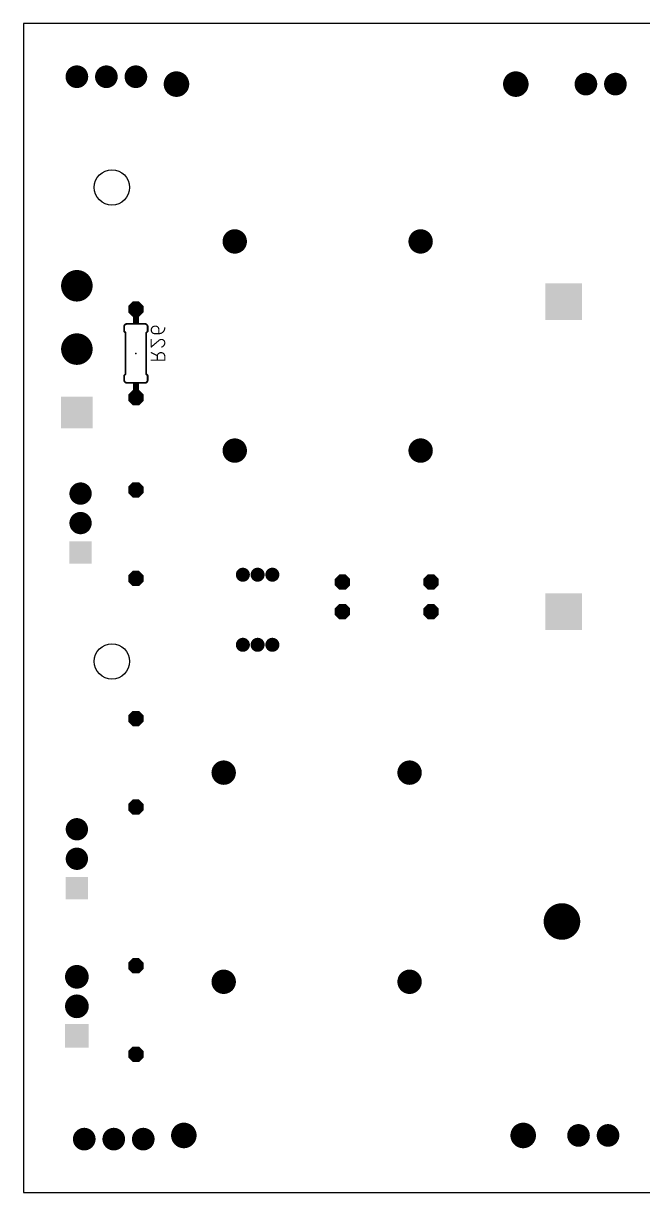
# Model space of a CAD drawing. Extents: x -2 to 136, y 0 to 100.
# Drawn here: x -2.1 to 51.2, y -0.2 to 100.5 of the extents above; entities that cross this region are included whole.
import ezdxf

# ---------------------------------------------------------------- set-up
doc = ezdxf.new("R2010")
doc.units = 0
for name, color, linetype in [('17', 110, 'CONTINUOUS'), ('20', 31, 'CONTINUOUS'), ('22', 253, 'CONTINUOUS'), ('24', 53, 'CONTINUOUS'), ('26', 253, 'CONTINUOUS'), ('52', 253, 'CONTINUOUS')]:
    doc.layers.add(name, color=color, linetype=linetype)

# ---------------------------------------------------------------- blocks, each defined once
blk = doc.blocks.new('SQUAREP')
blk.add_solid([(-0.5, -0.5), (0.5, -0.5), (-0.5, 0.5), (0.5, 0.5)])
blk = doc.blocks.new('ROUNDP')
at = {"const_width": 0.5}
blk.add_lwpolyline([(0, -0.25, 1), (0, 0.25, 1), (0, -0.25)], format="xyb", dxfattribs=at)
blk = doc.blocks.new('RECT')
blk.add_solid([(-0.5, -0.5), (0.5, -0.5), (-0.5, 0.5), (0.5, 0.5)])
blk = doc.blocks.new('OCTAGONP')
at = {"const_width": 0.5}
blk.add_lwpolyline([(-0.25, -0.1036), (-0.25, 0.1036), (-0.1036, 0.25), (0.1036, 0.25), (0.25, 0.1036), (0.25, -0.1036), (0.1036, -0.25), (-0.1036, -0.25), (-0.25, -0.1036), (-0.25, 0.1036)], dxfattribs=at)

msp = doc.modelspace()

# ---------------------------------------------------------------- linework, layer by layer
at = {"layer": '20'}
for p, q in [((135.87, 100.4763), (-2.0638, 100.4763)), ((-2.0638, 100.4763), (-2.0638, -0.1588)), ((-2.0638, -0.1588), (135.87, -0.1588))]:
    msp.add_line(p, q, dxfattribs=at)
for centre in [(5.5563, 86.36), (5.5563, 45.5613)]:
    msp.add_circle(centre, 1.524, dxfattribs=at)
at = {"layer": '22'}
for points, const_width in [([(6.858, 74.6125, 0.4142), (6.604, 74.3585)], 0.1524), ([(6.858, 74.6506, 1), (6.858, 74.5744)], 0.0762), ([(6.858, 74.5744, 1), (6.858, 74.6506)], 0.0762), ([(8.636, 74.3585, 0.4142), (8.382, 74.6125)], 0.1524), ([(8.382, 74.6506, 1), (8.382, 74.5744)], 0.0762), ([(8.382, 74.5744, 1), (8.382, 74.6506)], 0.0762), ([(6.6421, 74.3585, 1), (6.5659, 74.3585)], 0.0762), ([(6.5659, 74.3585, 1), (6.6421, 74.3585)], 0.0762), ([(6.5659, 73.9775, 1), (6.6421, 73.9775)], 0.0762), ([(6.6309, 74.0044, 1), (6.5771, 73.9506)], 0.0762), ([(6.7691, 73.8505, 1), (6.6929, 73.8505)], 0.0762), ([(6.7041, 73.8236, 1), (6.7579, 73.8774)], 0.0762), ([(8.5471, 73.8505, 1), (8.4709, 73.8505)], 0.0762), ([(8.4821, 73.8774, 1), (8.5359, 73.8236)], 0.0762), ([(8.6741, 74.3585, 1), (8.5979, 74.3585)], 0.0762), ([(8.5979, 74.3585, 1), (8.6741, 74.3585)], 0.0762), ([(8.5979, 73.9775, 1), (8.6741, 73.9775)], 0.0762), ([(8.6629, 73.9506, 1), (8.6091, 74.0044)], 0.0762), ([(6.6421, 70.1675, 1), (6.5659, 70.1675)], 0.0762), ([(6.604, 69.7865, 0.4142), (6.858, 69.5325)], 0.1524), ([(6.6421, 69.7865, 1), (6.5659, 69.7865)], 0.0762), ([(6.5659, 69.7865, 1), (6.6421, 69.7865)], 0.0762), ([(6.5771, 70.1944, 1), (6.6309, 70.1406)], 0.0762), ([(6.6929, 70.2945, 1), (6.7691, 70.2945)], 0.0762), ([(6.7579, 70.2676, 1), (6.7041, 70.3214)], 0.0762), ([(6.858, 69.5706, 1), (6.858, 69.4944)], 0.0762), ([(6.858, 69.4944, 1), (6.858, 69.5706)], 0.0762), ([(8.382, 69.5325, 0.4142), (8.636, 69.7865)], 0.1524), ([(8.382, 69.5706, 1), (8.382, 69.4944)], 0.0762), ([(8.382, 69.4944, 1), (8.382, 69.5706)], 0.0762), ([(8.4709, 70.2945, 1), (8.5471, 70.2945)], 0.0762), ([(8.5359, 70.3214, 1), (8.4821, 70.2676)], 0.0762), ([(8.6741, 70.1675, 1), (8.5979, 70.1675)], 0.0762), ([(8.6741, 69.7865, 1), (8.5979, 69.7865)], 0.0762), ([(8.5979, 69.7865, 1), (8.6741, 69.7865)], 0.0762), ([(8.6091, 70.1406, 1), (8.6629, 70.1944)], 0.0762)]:
    msp.add_lwpolyline(points, format="xyb", dxfattribs=dict(at, const_width=const_width))
at = {"layer": '22', "const_width": 0.1524}
for points in [[(6.858, 74.6125), (8.382, 74.6125)], [(6.604, 74.3585), (6.604, 73.9775)], [(6.731, 73.8505), (6.604, 73.9775)], [(6.731, 73.8505), (6.731, 70.2945)], [(8.509, 73.8505), (8.636, 73.9775)], [(8.509, 73.8505), (8.509, 70.2945)], [(8.636, 74.3585), (8.636, 73.9775)], [(6.731, 70.2945), (6.604, 70.1675)], [(6.604, 69.7865), (6.604, 70.1675)], [(6.858, 69.5325), (8.382, 69.5325)], [(8.509, 70.2945), (8.636, 70.1675)], [(8.636, 69.7865), (8.636, 70.1675)]]:
    msp.add_lwpolyline(points, dxfattribs=at)
at = {"layer": '24'}
msp.add_point((7.62, 72.0725), dxfattribs=at)
at = {"layer": '26'}
for points, const_width in [([(9.2654, 74.416, 1), (9.2654, 73.7669)], 0.1016), ([(9.2654, 74.4414, 1), (9.2654, 74.3906)], 0.0508), ([(9.2654, 73.7923, 1), (9.2654, 73.7415)], 0.0508), ([(9.2654, 74.3906, 1), (9.2654, 74.4414)], 0.0508), ([(9.2654, 73.7415, 1), (9.2654, 73.7923)], 0.0508), ([(9.5899, 74.1564, 0.4142), (9.3303, 74.416)], 0.1016), ([(9.3303, 74.4414, 1), (9.3303, 74.3906)], 0.0508), ([(9.3303, 74.3906, 1), (9.3303, 74.4414)], 0.0508), ([(9.5899, 73.7669, 0.4142), (10.1092, 74.2862)], 0.1016), ([(9.6153, 74.1564, 1), (9.5645, 74.1564)], 0.0508), ([(9.5645, 74.1564, 1), (9.6153, 74.1564)], 0.0508), ([(9.5899, 73.7923, 1), (9.5899, 73.7415)], 0.0508), ([(9.5645, 73.7669, 1), (9.6153, 73.7669)], 0.0508), ([(9.5899, 73.7415, 1), (9.5899, 73.7923)], 0.0508), ([(10.1346, 74.2862, 1), (10.0838, 74.2862)], 0.0508), ([(8.9662, 73.273, 1), (8.9154, 73.273)], 0.0508), ([(8.9243, 72.6433, 1), (8.9573, 72.6046)], 0.0508), ([(8.9154, 72.6239, 1), (8.9662, 72.6239)], 0.0508), ([(9.8171, 73.273, 0.2053), (9.5899, 73.1757)], 0.1016), ([(9.5715, 73.1932, 1), (9.6083, 73.1582)], 0.0508), ([(9.6064, 73.1563, 1), (9.5735, 73.195)], 0.0508), ([(10.1092, 72.9809, 0.4142), (9.8171, 73.273)], 0.1016), ([(9.8171, 73.2984, 1), (9.8171, 73.2476)], 0.0508), ([(9.8171, 73.2476, 1), (9.8171, 73.2984)], 0.0508), ([(9.8496, 72.6239, 0.3252), (10.1092, 72.9809)], 0.1016), ([(9.8417, 72.6481, 1), (9.8574, 72.5998)], 0.0508), ([(10.1346, 72.9809, 1), (10.0838, 72.9809)], 0.0508), ([(10.0838, 72.9809, 1), (10.1346, 72.9809)], 0.0508), ([(8.9522, 72.1601, 1), (8.9294, 72.1147)], 0.0508), ([(8.9408, 71.5137, 1), (8.9408, 71.4629)], 0.0508), ([(10.1092, 71.8129, 1), (9.4601, 71.8129)], 0.1016), ([(9.4855, 71.8129, 1), (9.4347, 71.8129)], 0.0508), ([(9.4347, 71.8129, 1), (9.4855, 71.8129)], 0.0508), ([(9.4347, 71.4883, 1), (9.4855, 71.4883)], 0.0508), ([(9.4487, 71.855, 1), (9.4714, 71.9005)], 0.0508), ([(10.1346, 71.8129, 1), (10.0838, 71.8129)], 0.0508), ([(10.0838, 71.8129, 1), (10.1346, 71.8129)], 0.0508), ([(10.0838, 71.4883, 1), (10.1346, 71.4883)], 0.0508), ([(10.1092, 71.4629, 1), (10.1092, 71.5137)], 0.0508)]:
    msp.add_lwpolyline(points, format="xyb", dxfattribs=dict(at, const_width=const_width))
at = {"layer": '26', "const_width": 0.1016}
for points in [[(9.3303, 74.416), (9.2654, 74.416)], [(9.2654, 73.7669), (9.5899, 73.7669)], [(9.5899, 73.7669), (9.5899, 74.1564)], [(8.9408, 72.6239), (8.9408, 73.273)], [(9.5899, 73.1757), (8.9408, 72.6239)], [(8.9408, 72.1374), (9.4601, 71.8778)], [(8.9408, 71.4883), (10.1092, 71.4883)], [(9.4601, 71.8129), (9.4601, 71.4883)], [(10.1092, 71.4883), (10.1092, 71.8129)]]:
    msp.add_lwpolyline(points, dxfattribs=at)
at = {"layer": '52', "const_width": 0.508}
for points in [[(7.62, 75.8825), (7.62, 74.9935)], [(7.62, 68.2625), (7.62, 69.1515)]]:
    msp.add_lwpolyline(points, dxfattribs=at)
at = {"layer": '52', "const_width": 0.254}
for points in [[(7.747, 75.8825, 1), (7.493, 75.8825)], [(7.493, 74.9935, 1), (7.747, 74.9935)], [(7.747, 69.1515, 1), (7.493, 69.1515)], [(7.493, 68.2625, 1), (7.747, 68.2625)]]:
    msp.add_lwpolyline(points, format="xyb", dxfattribs=at)

# ---------------------------------------------------------------- block references
at = {"layer": '17'}
for name, p, xscale, yscale, rotation in [('ROUNDP', (2.54, 95.885), 1.95, 1.95, 180), ('ROUNDP', (2.54, 95.885), 1.95, 1.95, 180), ('ROUNDP', (5.08, 95.885), 1.95, 1.95, 180), ('ROUNDP', (5.08, 95.885), 1.95, 1.95, 180), ('ROUNDP', (7.62, 95.885), 1.95, 1.95, 180), ('ROUNDP', (7.62, 95.885), 1.95, 1.95, 180), ('ROUNDP', (40.3225, 95.25), 2.2, 2.2, 90), ('ROUNDP', (40.3225, 95.25), 2.2, 2.2, 90), ('ROUNDP', (46.355, 95.25), 1.95, 1.95, 180), ('ROUNDP', (46.355, 95.25), 1.95, 1.95, 180), ('ROUNDP', (48.895, 95.25), 1.95, 1.95, 180), ('ROUNDP', (48.895, 95.25), 1.95, 1.95, 180), ('ROUNDP', (16.13, 81.7075), 2.1, 2.1, 90), ('ROUNDP', (16.13, 81.7075), 2.1, 2.1, 90), ('ROUNDP', (32.13, 81.7075), 2.1, 2.1, 90), ('ROUNDP', (32.13, 81.7075), 2.1, 2.1, 90), ('ROUNDP', (2.54, 77.8925), 2.715, 2.715, 90), ('ROUNDP', (2.54, 77.8925), 2.715, 2.715, 90), ('OCTAGONP', (7.62, 75.8825), 1.3208, 1.3208, 90), ('OCTAGONP', (7.62, 75.8825), 1.3208, 1.3208, 90), ('ROUNDP', (2.54, 72.4425), 2.715, 2.715, 90), ('ROUNDP', (2.54, 72.4425), 2.715, 2.715, 90), ('OCTAGONP', (7.62, 68.2625), 1.3208, 1.3208, 90), ('OCTAGONP', (7.62, 68.2625), 1.3208, 1.3208, 90), ('SQUAREP', (2.54, 66.9925), 2.715, 2.715, 90), ('SQUAREP', (2.54, 66.9925), 2.715, 2.715, 90), ('ROUNDP', (16.13, 63.7075), 2.1, 2.1, 90), ('ROUNDP', (16.13, 63.7075), 2.1, 2.1, 90), ('ROUNDP', (32.13, 63.7075), 2.1, 2.1, 90), ('ROUNDP', (32.13, 63.7075), 2.1, 2.1, 90), ('ROUNDP', (2.8575, 60.0075), 1.92, 1.92, 90), ('ROUNDP', (2.8575, 60.0075), 1.92, 1.92, 90), ('OCTAGONP', (7.62, 60.325), 1.3208, 1.3208, 90), ('OCTAGONP', (7.62, 60.325), 1.3208, 1.3208, 90), ('ROUNDP', (2.8575, 57.4675), 1.92, 1.92, 90), ('ROUNDP', (2.8575, 57.4675), 1.92, 1.92, 90), ('SQUAREP', (2.8575, 54.9275), 1.92, 1.92, 90), ('SQUAREP', (2.8575, 54.9275), 1.92, 1.92, 90), ('OCTAGONP', (7.62, 52.705), 1.3208, 1.3208, 90), ('OCTAGONP', (7.62, 52.705), 1.3208, 1.3208, 90), ('OCTAGONP', (7.62, 40.64), 1.3208, 1.3208, 270), ('OCTAGONP', (7.62, 40.64), 1.3208, 1.3208, 270), ('ROUNDP', (15.1775, 35.9875), 2.1, 2.1, 270), ('ROUNDP', (15.1775, 35.9875), 2.1, 2.1, 270), ('ROUNDP', (31.1775, 35.9875), 2.1, 2.1, 270), ('ROUNDP', (31.1775, 35.9875), 2.1, 2.1, 270), ('OCTAGONP', (7.62, 33.02), 1.3208, 1.3208, 270), ('OCTAGONP', (7.62, 33.02), 1.3208, 1.3208, 270), ('ROUNDP', (2.54, 31.115), 1.92, 1.92, 90), ('ROUNDP', (2.54, 31.115), 1.92, 1.92, 90), ('ROUNDP', (2.54, 28.575), 1.92, 1.92, 90), ('ROUNDP', (2.54, 28.575), 1.92, 1.92, 90), ('SQUAREP', (2.54, 26.035), 1.92, 1.92, 90), ('SQUAREP', (2.54, 26.035), 1.92, 1.92, 90), ('ROUNDP', (44.2925, 23.1775), 3.15, 3.15, 180), ('ROUNDP', (44.2925, 23.1775), 3.15, 3.15, 180), ('ROUNDP', (2.54, 18.415), 2.04, 2.04, 90), ('ROUNDP', (2.54, 18.415), 2.04, 2.04, 90), ('OCTAGONP', (7.62, 19.3675), 1.3208, 1.3208, 270), ('OCTAGONP', (7.62, 19.3675), 1.3208, 1.3208, 270), ('ROUNDP', (15.1775, 17.9875), 2.1, 2.1, 270), ('ROUNDP', (15.1775, 17.9875), 2.1, 2.1, 270), ('ROUNDP', (31.1775, 17.9875), 2.1, 2.1, 270), ('ROUNDP', (31.1775, 17.9875), 2.1, 2.1, 270), ('ROUNDP', (2.54, 15.875), 2.04, 2.04, 90), ('ROUNDP', (2.54, 15.875), 2.04, 2.04, 90), ('SQUAREP', (2.54, 13.335), 2.04, 2.04, 90), ('SQUAREP', (2.54, 13.335), 2.04, 2.04, 90), ('OCTAGONP', (7.62, 11.7475), 1.3208, 1.3208, 270), ('OCTAGONP', (7.62, 11.7475), 1.3208, 1.3208, 270), ('ROUNDP', (3.175, 4.445), 1.95, 1.95, 180), ('ROUNDP', (3.175, 4.445), 1.95, 1.95, 180), ('ROUNDP', (5.715, 4.445), 1.95, 1.95, 180), ('ROUNDP', (5.715, 4.445), 1.95, 1.95, 180), ('ROUNDP', (8.255, 4.445), 1.95, 1.95, 180), ('ROUNDP', (8.255, 4.445), 1.95, 1.95, 180), ('ROUNDP', (40.9575, 4.7625), 2.2, 2.2, 90), ('ROUNDP', (40.9575, 4.7625), 2.2, 2.2, 90), ('ROUNDP', (45.72, 4.7625), 1.95, 1.95, 180), ('ROUNDP', (45.72, 4.7625), 1.95, 1.95, 180), ('ROUNDP', (48.26, 4.7625), 1.95, 1.95, 180), ('ROUNDP', (48.26, 4.7625), 1.95, 1.95, 180)]:
    msp.add_blockref(name, p, dxfattribs=dict(at, xscale=xscale, yscale=yscale, rotation=rotation))
for name, p, xscale, yscale in [('ROUNDP', (11.1125, 95.25), 2.2, 2.2), ('ROUNDP', (11.1125, 95.25), 2.2, 2.2), ('SQUAREP', (44.45, 76.5175), 3.15, 3.15), ('SQUAREP', (44.45, 76.5175), 3.15, 3.15), ('ROUNDP', (16.8275, 53.0225), 1.208, 1.208), ('ROUNDP', (16.8275, 53.0225), 1.208, 1.208), ('ROUNDP', (18.0975, 53.0225), 1.208, 1.208), ('ROUNDP', (18.0975, 53.0225), 1.208, 1.208), ('ROUNDP', (19.3675, 53.0225), 1.208, 1.208), ('ROUNDP', (19.3675, 53.0225), 1.208, 1.208), ('OCTAGONP', (25.4, 52.3875), 1.3208, 1.3208), ('OCTAGONP', (25.4, 52.3875), 1.3208, 1.3208), ('OCTAGONP', (33.02, 52.3875), 1.3208, 1.3208), ('OCTAGONP', (33.02, 52.3875), 1.3208, 1.3208), ('SQUAREP', (44.45, 49.8475), 3.15, 3.15), ('SQUAREP', (44.45, 49.8475), 3.15, 3.15), ('OCTAGONP', (25.4, 49.8475), 1.3208, 1.3208), ('OCTAGONP', (25.4, 49.8475), 1.3208, 1.3208), ('OCTAGONP', (33.02, 49.8475), 1.3208, 1.3208), ('OCTAGONP', (33.02, 49.8475), 1.3208, 1.3208), ('ROUNDP', (16.8275, 46.99), 1.208, 1.208), ('ROUNDP', (16.8275, 46.99), 1.208, 1.208), ('ROUNDP', (18.0975, 46.99), 1.208, 1.208), ('ROUNDP', (18.0975, 46.99), 1.208, 1.208), ('ROUNDP', (19.3675, 46.99), 1.208, 1.208), ('ROUNDP', (19.3675, 46.99), 1.208, 1.208), ('ROUNDP', (11.7475, 4.7625), 2.2, 2.2), ('ROUNDP', (11.7475, 4.7625), 2.2, 2.2)]:
    msp.add_blockref(name, p, dxfattribs=dict(at, xscale=xscale, yscale=yscale))
at = {"layer": '22', "xscale": 0.381, "yscale": 0.508, "rotation": 90}
for p in [(7.62, 74.803), (7.62, 69.342)]:
    msp.add_blockref('RECT', p, dxfattribs=at)

doc.saveas('drawing.dxf')
